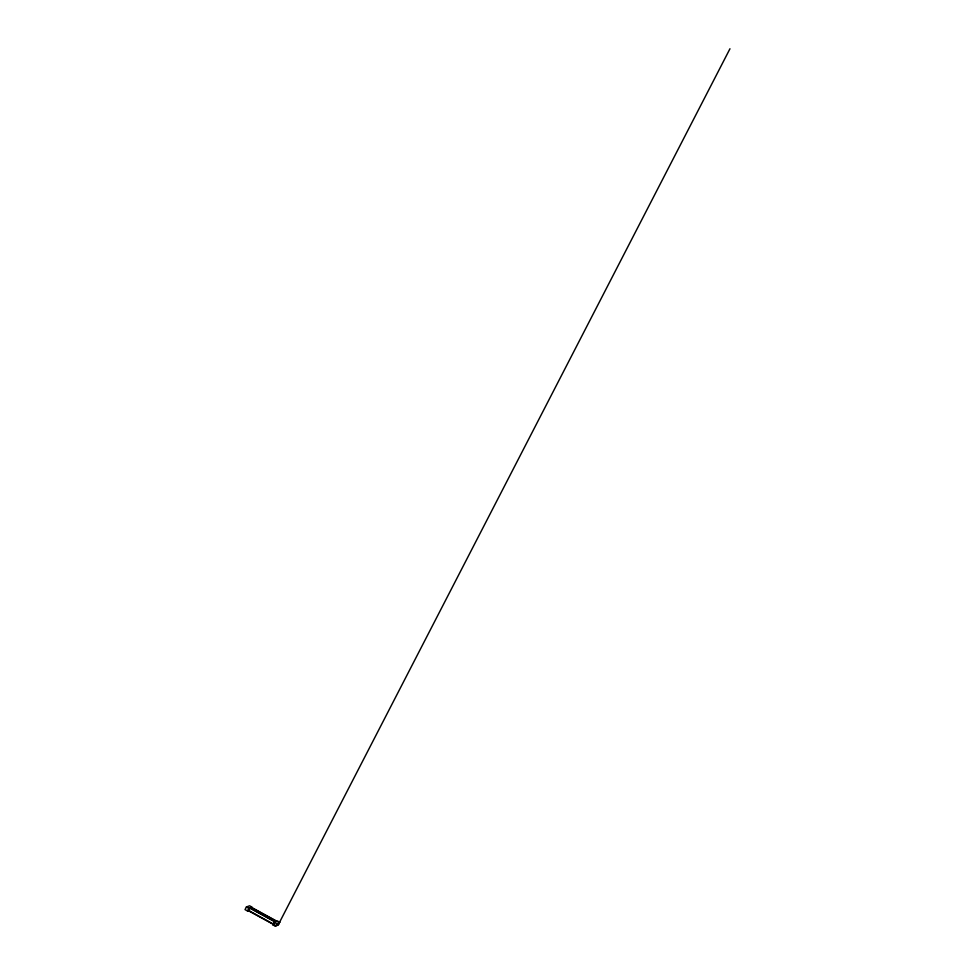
<?xml version="1.0" encoding="UTF-8"?>
<svg xmlns="http://www.w3.org/2000/svg" width="975" height="975" viewBox="0 0 975 975"><rect width="100%" height="100%" fill="white"/><g stroke="black" fill="none" stroke-linecap="round" stroke-linejoin="round"><path stroke-width="1.46" d="M275.425 926.25L276.79 923.605L279.679 922.24L277.229 920.9L274.316 922.253L272.951 924.897L275.425 926.25L278.326 924.861L279.679 922.24M278.277 924.763L729.97 48.75M273.67 924.556L275.023 921.923L249.637 908.042L248.272 910.662L273.67 924.556L272.951 924.897M247.492 910.967L248.857 908.334L252.025 907.128L249.588 905.787L246.395 906.994L245.03 909.614L247.492 910.967L249.612 910.138M251.452 907.347L276.705 921.143M251.099 907.481L276.376 921.29M249.99 907.908L275.352 921.777M246.395 906.994L248.857 908.334M274.316 922.253L276.79 923.605M248.625 910.528L273.987 924.41"/></g></svg>
